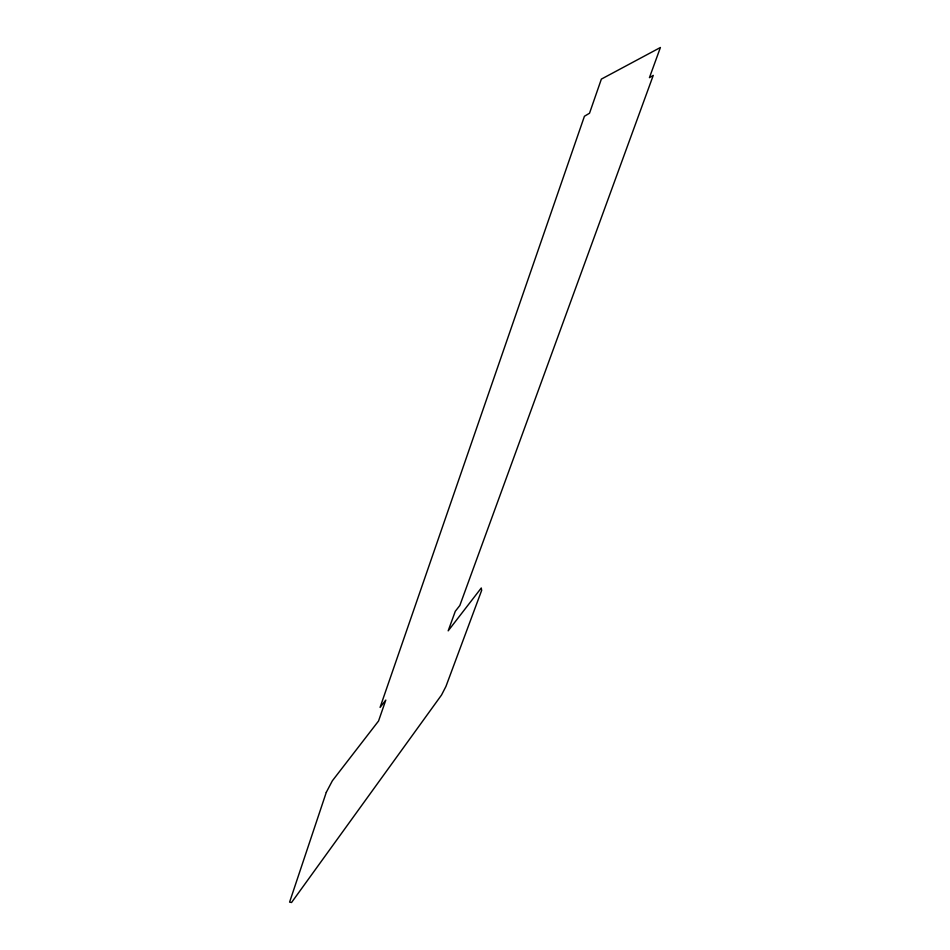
<?xml version="1.0" encoding="UTF-8"?>
<svg xmlns="http://www.w3.org/2000/svg" width="950" height="950" viewBox="0 0 950 950"><rect width="100%" height="100%" fill="white"/><g stroke="black" fill="none" stroke-linecap="round" stroke-linejoin="round"><path stroke-width="1.43" d="M326.301 792.3L289.596 902.12L291.555 902.5L441.548 694.984L445.954 686.411L481.662 590.389L481.27 587.991L448.174 630.847L455.287 611.301L459.836 605.482L653.256 75.394L649.432 77.663L660.404 47.5L601.362 79.111L589.523 113.228L584.428 116.256L380.071 707.406L385.807 700.079L378.551 720.991L332.369 780.781L326.301 792.3"/></g></svg>
